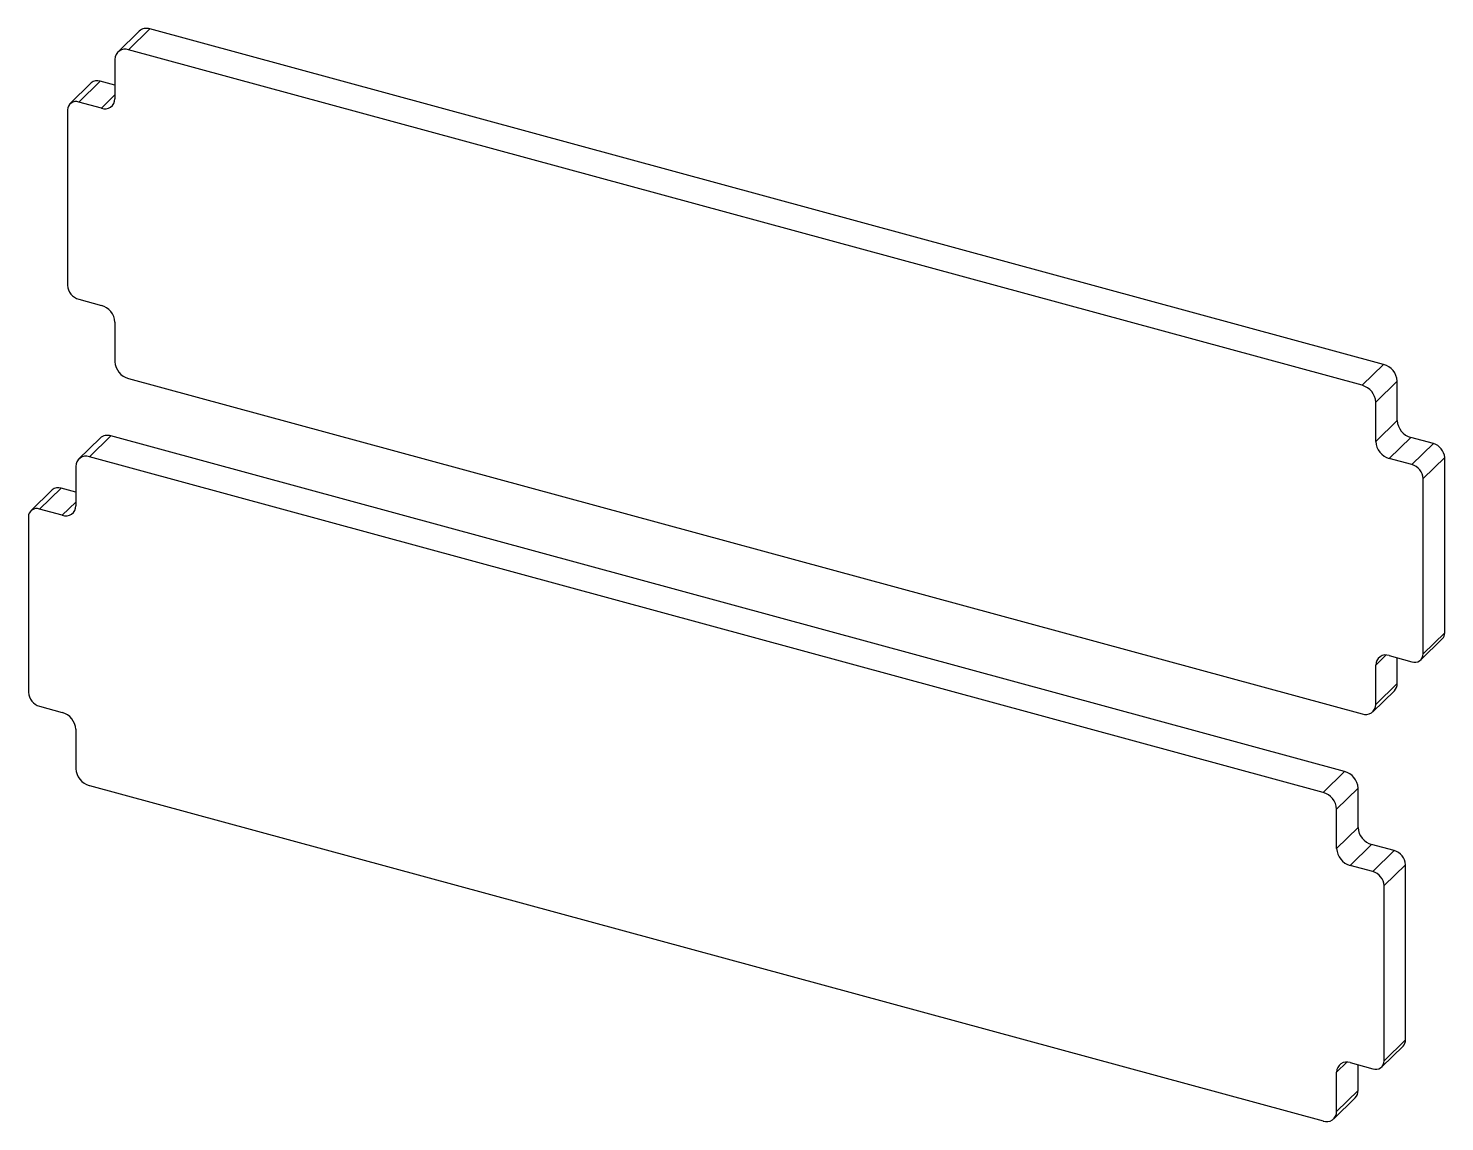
# Model space of a CAD drawing. Header units: millimetres. Extents: x -18877 to -18323, y 1595 to 2023.
import ezdxf

# ---------------------------------------------------------------- set-up
doc = ezdxf.new("R2010")
doc.units = ezdxf.units.MM

msp = doc.modelspace()

# ---------------------------------------------------------------- linework, layer by layer
at = {"color": 7, "linetype": 'Continuous', "lineweight": 25}
for p, q in [((-18833.85, 2021.66), (-18842.25, 2013.46)), ((-18838.06, 2014.31), (-18829.66, 2022.51)), ((-18346.77, 1891.27), (-18829.66, 2022.51)), ((-18355.17, 1883.07), (-18838.06, 2014.31)), ((-18843.37, 2010.61), (-18843.37, 1995.18)), ((-18852.61, 2001.37), (-18861.01, 1993.18)), ((-18857.52, 1993.88), (-18849.12, 2002.08)), ((-18843.37, 2000.52), (-18849.12, 2002.08)), ((-18848.68, 1991.48), (-18843.37, 1996.66)), ((-18861.94, 1990.8), (-18861.94, 1922.23)), ((-18848.68, 1991.48), (-18857.52, 1993.88)), ((-18857.52, 1916.74), (-18848.68, 1914.33)), ((-18843.37, 1907.75), (-18843.37, 1892.32)), ((-18355.17, 1883.07), (-18346.77, 1891.27)), ((-18838.06, 1885.73), (-18355.17, 1754.49)), ((-18349.87, 1876.48), (-18341.46, 1884.68)), ((-18341.46, 1869.25), (-18341.46, 1884.68)), ((-18349.87, 1861.06), (-18349.87, 1876.48)), ((-18349.87, 1861.06), (-18341.46, 1869.25)), ((-18853.38, 1855.06), (-18844.98, 1863.26)), ((-18362.09, 1732.02), (-18844.98, 1863.26)), ((-18849.17, 1862.41), (-18857.57, 1854.21)), ((-18344.56, 1854.47), (-18336.16, 1862.67)), ((-18327.31, 1860.27), (-18336.16, 1862.67)), ((-18335.71, 1852.07), (-18327.31, 1860.27)), ((-18370.49, 1723.82), (-18853.38, 1855.06)), ((-18335.71, 1852.07), (-18344.56, 1854.47)), ((-18331.29, 1846.58), (-18322.89, 1854.78)), ((-18322.89, 1786.2), (-18322.89, 1854.78)), ((-18858.69, 1851.36), (-18858.69, 1835.93)), ((-18331.29, 1778.01), (-18331.29, 1846.58)), ((-18867.93, 1842.13), (-18876.33, 1833.93)), ((-18872.84, 1834.63), (-18864.44, 1842.83)), ((-18858.69, 1841.27), (-18864.44, 1842.83)), ((-18864, 1832.23), (-18858.69, 1837.41)), ((-18877.26, 1831.55), (-18877.26, 1762.98)), ((-18864, 1832.23), (-18872.84, 1834.63)), ((-18331.29, 1778.01), (-18322.89, 1786.2)), ((-18332.22, 1775.63), (-18323.82, 1783.83)), ((-18349.87, 1773.62), (-18345.87, 1777.52)), ((-18344.56, 1777.33), (-18335.71, 1774.92)), ((-18341.46, 1766.39), (-18341.46, 1776.48)), ((-18349.87, 1758.2), (-18349.87, 1773.62)), ((-18350.98, 1755.34), (-18342.58, 1763.54)), ((-18349.87, 1758.2), (-18341.46, 1766.39)), ((-18872.84, 1757.49), (-18864, 1755.09)), ((-18858.69, 1748.5), (-18858.69, 1733.07)), ((-18370.49, 1723.82), (-18362.09, 1732.02)), ((-18853.38, 1726.49), (-18370.49, 1595.25)), ((-18365.18, 1717.24), (-18356.78, 1725.44)), ((-18356.78, 1710.01), (-18356.78, 1725.44)), ((-18365.18, 1701.81), (-18365.18, 1717.24)), ((-18365.18, 1701.81), (-18356.78, 1710.01)), ((-18359.88, 1695.22), (-18351.48, 1703.42)), ((-18342.63, 1701.02), (-18351.48, 1703.42)), ((-18351.03, 1692.82), (-18342.63, 1701.02)), ((-18351.03, 1692.82), (-18359.88, 1695.22)), ((-18346.61, 1687.33), (-18338.21, 1695.53)), ((-18338.21, 1626.96), (-18338.21, 1695.53)), ((-18346.61, 1618.76), (-18346.61, 1687.33)), ((-18347.54, 1616.38), (-18339.14, 1624.58)), ((-18346.61, 1618.76), (-18338.21, 1626.96)), ((-18365.18, 1614.38), (-18361.19, 1618.27)), ((-18365.18, 1598.95), (-18365.18, 1614.38)), ((-18359.88, 1618.08), (-18351.03, 1615.67)), ((-18356.78, 1607.15), (-18356.78, 1617.24)), ((-18366.3, 1596.1), (-18357.9, 1604.3)), ((-18365.18, 1598.95), (-18356.78, 1607.15))]:
    msp.add_line(p, q, dxfattribs=at)
for centre, radius, start, end in [((-18831.03, 2018.5), 4.23, 71.1228, 131.7873), ((-18839.47, 2010.67), 3.9, 68.8623, 180.9223), ((-18850.26, 1998.74), 3.53, 71.1228, 131.7873), ((-18858.69, 1990.85), 3.25, 68.8623, 180.9223), ((-18847.27, 1995.12), 3.9, 248.8623, 0.9223), ((-18855.88, 1922.58), 6.07, 183.3916, 254.3338), ((-18850.64, 1907.32), 7.29, 3.3916, 74.3338), ((-18836.1, 1892.75), 7.29, 183.3916, 254.3338), ((-18348.74, 1884.25), 7.29, 3.3916, 74.3338), ((-18357.14, 1876.05), 7.29, 3.3916, 74.3338), ((-18334.19, 1869.69), 7.29, 183.3916, 254.3338), ((-18846.35, 1859.25), 4.23, 71.1228, 131.7873), ((-18342.59, 1861.49), 7.29, 183.3916, 254.3338), ((-18328.95, 1854.42), 6.07, 3.3916, 74.3338), ((-18854.79, 1851.42), 3.9, 68.8623, 180.9223), ((-18337.35, 1846.22), 6.07, 3.3916, 74.3338), ((-18865.58, 1839.5), 3.53, 71.1228, 131.7873), ((-18862.59, 1835.87), 3.9, 248.8623, 0.9223), ((-18874.01, 1831.6), 3.25, 68.8623, 180.9223), ((-18326.12, 1786.1), 3.23, 315.3545, 1.9113), ((-18345.97, 1773.69), 3.9, 68.8623, 180.9223), ((-18334.54, 1777.95), 3.25, 248.8623, 0.9223), ((-18871.2, 1763.34), 6.07, 183.3916, 254.3338), ((-18345.34, 1766.27), 3.87, 315.3545, 1.9113), ((-18353.77, 1758.13), 3.9, 248.8623, 0.9223), ((-18865.96, 1748.07), 7.29, 3.3916, 74.3338), ((-18851.42, 1733.5), 7.29, 183.3916, 254.3338), ((-18364.06, 1725), 7.29, 3.3916, 74.3338), ((-18372.46, 1716.81), 7.29, 3.3916, 74.3338), ((-18349.51, 1710.44), 7.29, 183.3916, 254.3338), ((-18357.91, 1702.24), 7.29, 183.3916, 254.3338), ((-18344.27, 1695.17), 6.07, 3.3916, 74.3338), ((-18352.67, 1686.97), 6.07, 3.3916, 74.3338), ((-18341.44, 1626.85), 3.23, 315.3545, 1.9113), ((-18361.28, 1614.44), 3.9, 68.8623, 180.9223), ((-18349.86, 1618.71), 3.25, 248.8623, 0.9223), ((-18360.66, 1607.02), 3.87, 315.3545, 1.9113), ((-18369.08, 1598.88), 3.9, 248.8623, 0.9223)]:
    msp.add_arc(centre, radius, start, end, dxfattribs=at)

doc.saveas('drawing.dxf')
